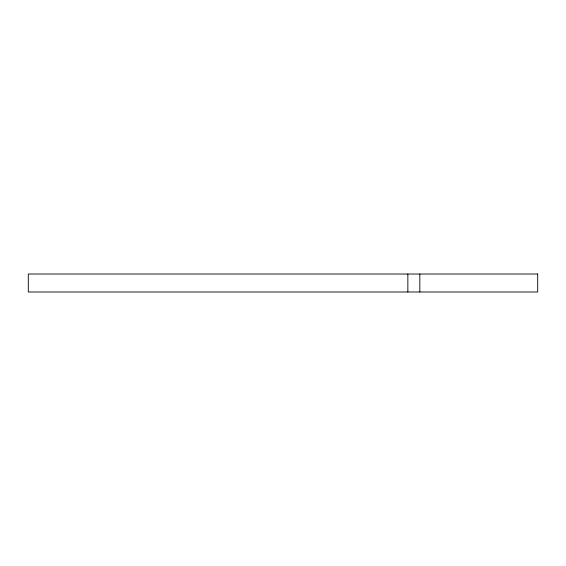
<?xml version="1.0" encoding="UTF-8"?>
<svg xmlns="http://www.w3.org/2000/svg" width="566" height="566" viewBox="0 0 566 566"><rect width="100%" height="100%" fill="white"/><g stroke="black" fill="none" stroke-linecap="round" stroke-linejoin="round"><path stroke-width="0.85" d="M419.838 274.015L419.838 291.992M407.853 274.015L407.853 291.992M537.7 274.015L28.3 274.015L28.3 291.992L537.7 291.992L537.7 274.008"/></g></svg>
